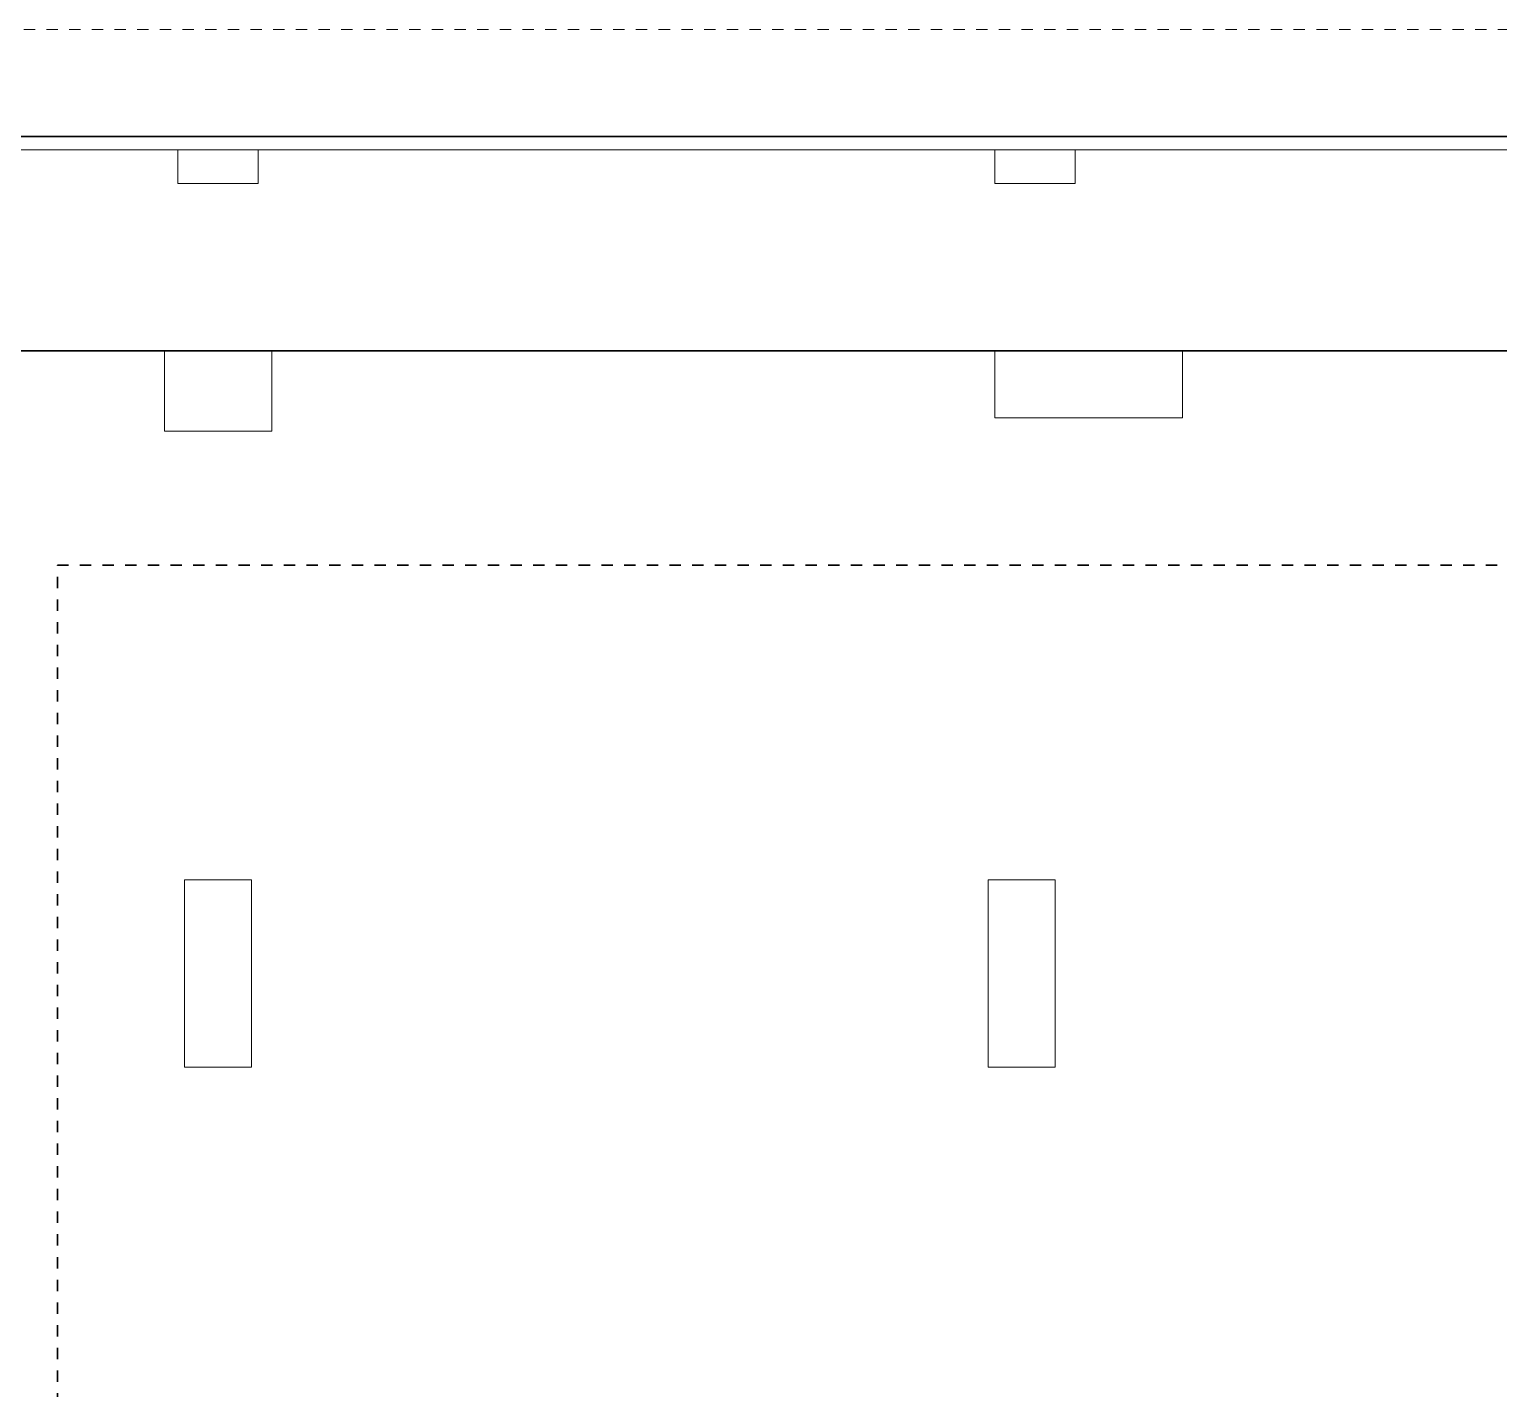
# Model space of a CAD drawing. Header units: millimetres. Extents: x 183280 to 521041, y -188189 to -122473.
# Drawn here: x 193252 to 204222, y -149966 to -139816 of the extents above; entities that cross this region are included whole.
import ezdxf

# ---------------------------------------------------------------- set-up
doc = ezdxf.new("R2010")
doc.units = ezdxf.units.MM
doc.header["$MEASUREMENT"] = 0
doc.linetypes.add('Small Dashed', pattern=[169.333333, 84.666667, -84.666667])
for name, color, linetype, lineweight, true_color in [('A - Bodrum -2 poliline_Pen_No__91', 171, 'Continuous', 13, 0xaaaaff), ('A - Kati 1 polyline_Pen_No__104', 7, 'Continuous', 13, 0x96e196), ('A - Kati 12 polyline_Pen_No__108', 7, 'Continuous', 13, 0xfd8379), ('A - Themeli_Pen_No__25', 7, 'Continuous', 35, 0x40a5ff)]:
    doc.layers.add(name, color=color, linetype=linetype, lineweight=lineweight, true_color=true_color)
for name, color, linetype, lineweight in [('A - Kati karakteristik polyline_Pen_No__38', 30, 'Continuous', 35), ('A - Penthouse polyline_Pen_No__32', 15, 'Continuous', 35), ('A - Perdhesa polyline_Pen_No__6', 5, 'Continuous', 35), ('A - Shtyllat_Pen_No__20', 1, 'Continuous', 0)]:
    doc.layers.add(name, color=color, linetype=linetype, lineweight=lineweight)
doc.layers.add('A - Shtyllat', color=7, linetype='Continuous')

# ---------------------------------------------------------------- blocks, each defined once
blk = doc.blocks.new('Column_19', base_point=(200661, -146866))
at = {"layer": 'A - Shtyllat_Pen_No__20', "color": 1, "linetype": 'Continuous', "lineweight": 0, "flags": 128}
blk.add_lwpolyline([(200911, -146166), (200411, -146166), (200411, -147566), (200911, -147566)], close=True, dxfattribs=at)
blk = doc.blocks.new('Column_20', base_point=(194661, -142516))
at = {"layer": 'A - Shtyllat_Pen_No__20', "color": 1, "linetype": 'Continuous', "lineweight": 0, "flags": 128}
blk.add_lwpolyline([(194261, -142216), (194261, -142816), (195061, -142816), (195061, -142216)], close=True, dxfattribs=at)
blk = doc.blocks.new('Column_21', base_point=(194661, -146866))
at = {"layer": 'A - Shtyllat_Pen_No__20', "color": 1, "linetype": 'Continuous', "lineweight": 0, "flags": 128}
blk.add_lwpolyline([(194911, -146166), (194411, -146166), (194411, -147566), (194911, -147566)], close=True, dxfattribs=at)
blk = doc.blocks.new('Column_34', base_point=(201161, -142466))
at = {"layer": 'A - Shtyllat_Pen_No__20', "color": 1, "linetype": 'Continuous', "lineweight": 0, "flags": 128}
blk.add_lwpolyline([(201861, -142716), (201861, -142216), (200461, -142216), (200461, -142716)], close=True, dxfattribs=at)
blk = doc.blocks.new('Column_75', base_point=(200761, -140841))
at = {"layer": 'A - Shtyllat_Pen_No__20', "color": 1, "linetype": 'Continuous', "lineweight": 0, "flags": 128}
blk.add_lwpolyline([(201061, -140716), (200461, -140716), (200461, -140966), (201061, -140966)], close=True, dxfattribs=at)
blk = doc.blocks.new('Column_76', base_point=(194661, -140841))
at = {"layer": 'A - Shtyllat_Pen_No__20', "color": 1, "linetype": 'Continuous', "lineweight": 0, "flags": 128}
blk.add_lwpolyline([(194961, -140716), (194361, -140716), (194361, -140966), (194961, -140966)], close=True, dxfattribs=at)

msp = doc.modelspace()

# ---------------------------------------------------------------- linework, layer by layer
at = {"layer": 'A - Bodrum -2 poliline_Pen_No__91', "color": 161, "linetype": 'Continuous', "lineweight": 13, "true_color": 0xaaaaff}
msp.add_lwpolyline([(194811, -160116), (194811, -158266), (191111, -158266), (191111, -153216), (190161, -153216), (190161, -140716), (232061, -140716), (232061, -160116)], close=True, dxfattribs=at)
at = {"layer": 'A - Kati 1 polyline_Pen_No__104', "color": 81, "linetype": 'Small Dashed', "lineweight": 13, "true_color": 0x96e196}
msp.add_lwpolyline([(190161, -142216), (190161, -139816), (230773, -139816), (232061, -140678), (232061, -142216)], dxfattribs=at)
msp.add_lwpolyline([(191111, -157116), (200461, -157116), (200461, -160116), (232061, -160116), (232061, -142216), (190161, -142216), (190161, -153216), (191111, -153216)], close=True, dxfattribs=at)
at = {"layer": 'A - Kati 12 polyline_Pen_No__108', "color": 11, "linetype": 'Small Dashed', "lineweight": 13, "true_color": 0xfd8379}
msp.add_lwpolyline([(191511, -158316), (195311, -158316), (195311, -157116), (200461, -157116), (200461, -160116), (218411, -160116), (218411, -158866), (232061, -158866), (232061, -142216), (190161, -142216), (190161, -153216), (191111, -153216), (191111, -157116), (191511, -157116)], close=True, dxfattribs=at)
at = {"layer": 'A - Kati karakteristik polyline_Pen_No__38', "color": 30, "linetype": 'Small Dashed', "lineweight": 35}
msp.add_lwpolyline([(191111, -157116), (191511, -157116), (191511, -158316), (195311, -158316), (195311, -157116), (200461, -157116), (200461, -160116), (218411, -160116), (218411, -158866), (232061, -158866), (232061, -142216), (190161, -142216), (190161, -153216), (191111, -153216)], close=True, dxfattribs=at)
at = {"layer": 'A - Penthouse polyline_Pen_No__32', "color": 15, "linetype": 'Small Dashed', "lineweight": 35, "flags": 128}
msp.add_lwpolyline([(218411, -160116), (218411, -157066), (227561, -157066), (227561, -150441), (228561, -150441), (228561, -143816), (193461, -143816), (193461, -150416), (195614, -150416), (195614, -156616), (200461, -156616), (200461, -160116)], close=True, dxfattribs=at)
at = {"layer": 'A - Perdhesa polyline_Pen_No__6', "color": 5, "linetype": 'Continuous', "lineweight": 35}
msp.add_lwpolyline([(191111, -157116), (200461, -157116), (200461, -160116), (232061, -160116), (232061, -142216), (190161, -142216), (190161, -153216), (191111, -153216)], close=True, dxfattribs=at)
at = {"layer": 'A - Themeli_Pen_No__25', "color": 161, "linetype": 'Continuous', "lineweight": 35, "true_color": 0x40a5ff}
msp.add_lwpolyline([(189661, -140616), (189661, -153466), (190811, -153466), (190811, -158366), (194711, -158366), (194711, -160116), (232111, -160116), (232111, -140711), (231969, -140616)], close=True, dxfattribs=at)

# ---------------------------------------------------------------- block references
at = {"layer": 'A - Shtyllat', "color": 1, "lineweight": 0}
for name, p in [('Column_76', (194661, -140841)), ('Column_75', (200761, -140841)), ('Column_20', (194661, -142516)), ('Column_34', (201161, -142466)), ('Column_21', (194661, -146866)), ('Column_19', (200661, -146866))]:
    msp.add_blockref(name, p, dxfattribs=at)

doc.saveas('drawing.dxf')
